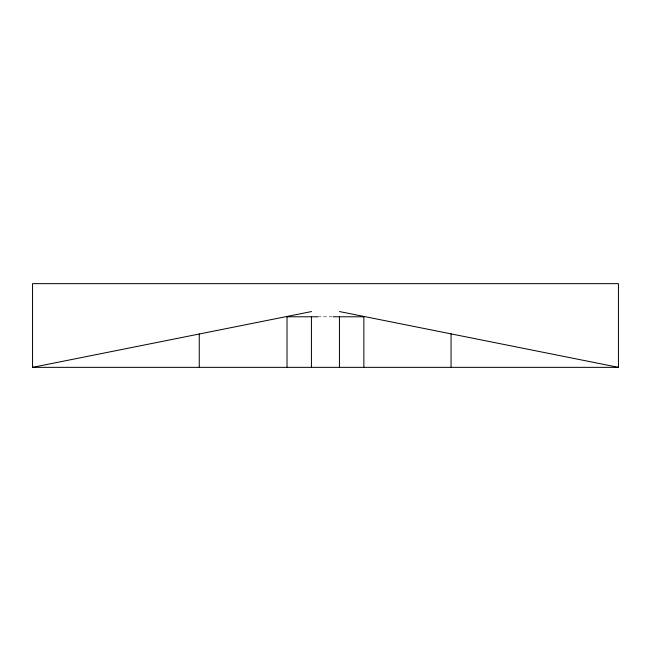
<?xml version="1.0" encoding="UTF-8"?>
<svg xmlns="http://www.w3.org/2000/svg" width="651" height="651" viewBox="0 0 651 651"><rect width="100%" height="100%" fill="white"/><g stroke="black" fill="none" stroke-linecap="round" stroke-linejoin="round"><path stroke-width="0.49" stroke-dasharray="3.25 2.44" d="M317.769 316.785L332.124 316.785"/><path stroke-width="0.98" d="M32.55 367.351L618.45 367.351L618.45 283.649L32.55 283.649L32.55 367.351L311.552 311.552M287.018 316.785L317.769 316.785M333.084 316.785L363.86 316.785M339.448 311.552L618.45 367.351M451.053 333.873L451.053 367.351M363.86 316.435L363.86 367.351M339.448 316.785L339.448 367.351M311.43 316.785L311.43 367.351M287.018 316.459L287.018 367.351M199.263 334.004L199.263 367.351"/></g></svg>
